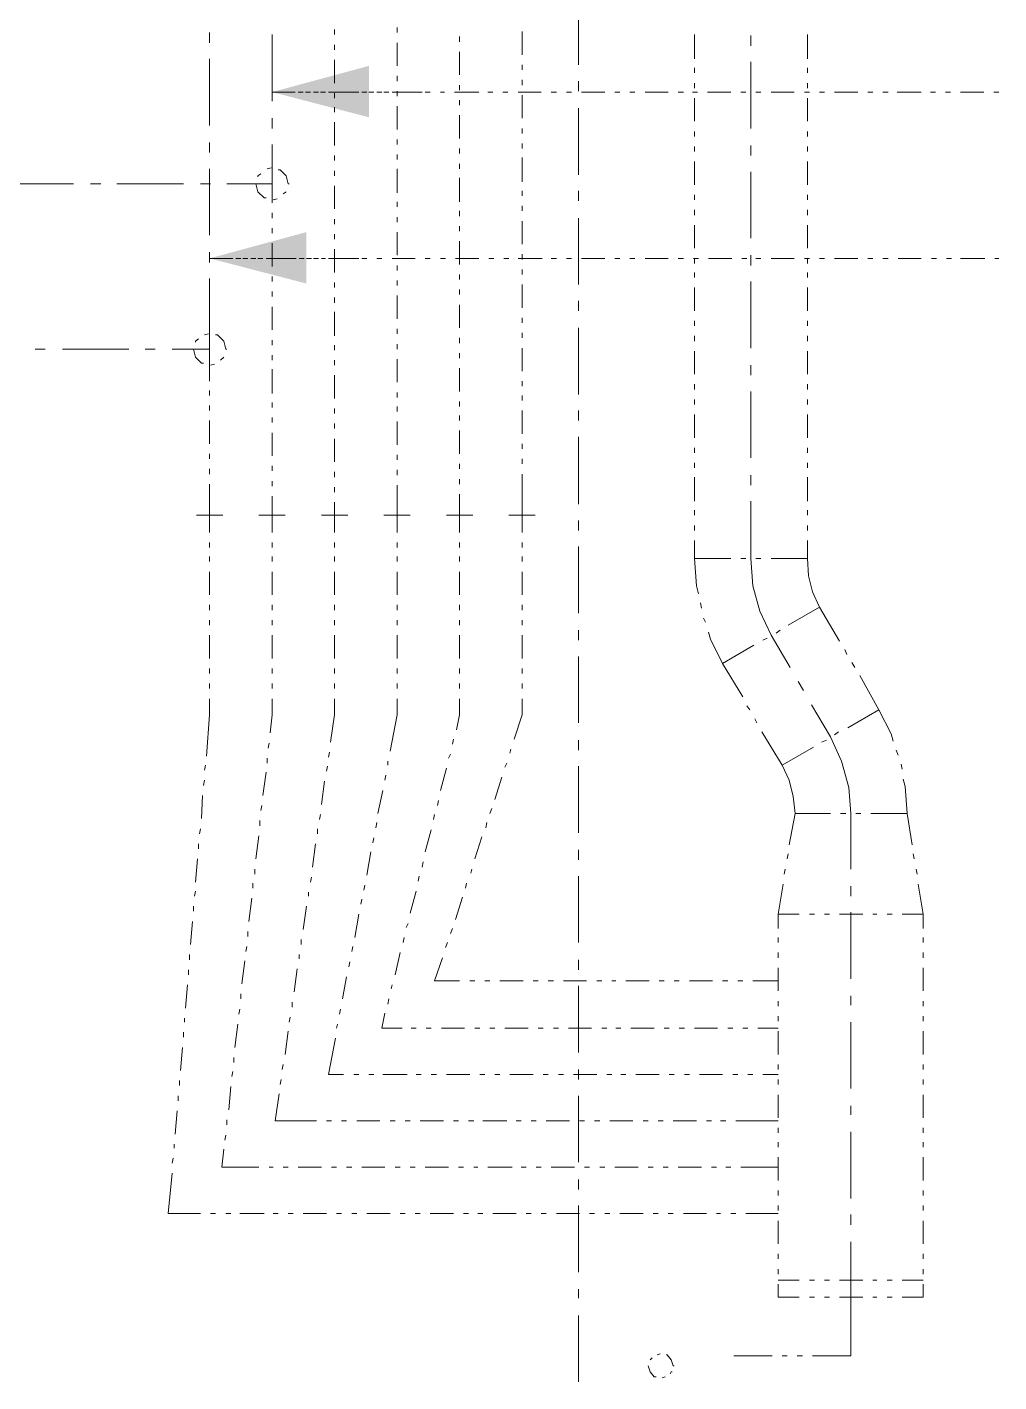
# Model space of a CAD drawing. Header units: millimetres. Extents: x 0 to 588, y 0 to 874.
# Drawn here: x 267.53 to 287.93, y 550.08 to 578.54 of the extents above; entities that cross this region are included whole.
import ezdxf

# ---------------------------------------------------------------- set-up
doc = ezdxf.new("R2010")
doc.units = ezdxf.units.MM
doc.layers.get('0').update_dxf_attribs({"lineweight": 18})

msp = doc.modelspace()

# ---------------------------------------------------------------- hatches: boundary and pattern name
for points in [[(272.669, 577.173), (274.701, 576.644), (274.701, 577.723)], [(271.357, 573.68), (273.389, 573.151), (273.389, 574.231)]]:
    msp.add_hatch(color=0).paths.add_polyline_path(points, flags=0)

# ---------------------------------------------------------------- linework, layer by layer
at = {"color": 0, "lineweight": 0}
for points in [[(279.104, 577.744), (279.104, 579.141)], [(271.357, 578.422), (271.357, 578.21)], [(272.669, 578.379), (272.669, 576.982)], [(273.981, 578.485), (273.981, 578.379)], [(275.294, 578.527), (275.294, 578.422)], [(276.606, 578.337), (276.606, 578.231)], [(277.918, 578.443), (277.918, 577.956)], [(281.538, 578.379), (281.538, 577.871)], [(282.723, 578.358), (282.723, 578.146)], [(283.909, 578.379), (283.909, 577.871)], [(273.981, 578.168), (273.981, 578.062)], [(275.294, 578.21), (275.294, 577.723)], [(276.606, 578.019), (276.606, 577.533)], [(271.357, 577.871), (271.357, 576.474)], [(273.981, 577.85), (273.981, 577.363)], [(277.918, 577.744), (277.918, 577.638)], [(282.723, 577.808), (282.723, 576.411)], [(275.294, 577.511), (275.294, 577.405)], [(277.918, 577.427), (277.918, 577.321)], [(281.538, 577.681), (281.538, 577.575)], [(283.909, 577.681), (283.909, 577.575)], [(273.156, 577.173), (272.669, 577.173)], [(272.669, 577.173), (273.008, 577.173)], [(273.219, 577.173), (273.325, 577.173)], [(273.473, 577.173), (273.368, 577.173)], [(273.537, 577.173), (273.643, 577.173)], [(273.791, 577.173), (273.685, 577.173)], [(273.854, 577.173), (274.341, 577.173)], [(273.981, 577.152), (273.981, 577.046)], [(274.489, 577.173), (274.002, 577.173)], [(274.553, 577.173), (274.659, 577.173)], [(274.807, 577.173), (274.701, 577.173)], [(274.87, 577.173), (274.976, 577.173)], [(275.124, 577.173), (275.019, 577.173)], [(275.188, 577.173), (275.675, 577.173)], [(275.294, 577.194), (275.294, 577.088)], [(275.823, 577.173), (275.315, 577.173)], [(275.886, 577.173), (275.992, 577.173)], [(276.204, 577.173), (276.288, 577.173)], [(276.5, 577.173), (277.008, 577.173)], [(276.606, 577.321), (276.606, 577.215)], [(277.199, 577.173), (277.305, 577.173)], [(277.516, 577.173), (277.622, 577.173)], [(277.834, 577.173), (278.32, 577.173)], [(278.532, 577.173), (278.638, 577.173)], [(278.85, 577.173), (278.955, 577.173)], [(279.104, 577.194), (279.104, 577.405)], [(279.167, 577.173), (279.654, 577.173)], [(279.866, 577.173), (279.971, 577.173)], [(280.183, 577.173), (280.289, 577.173)], [(280.501, 577.173), (280.988, 577.173)], [(281.199, 577.173), (281.305, 577.173)], [(281.495, 577.173), (281.601, 577.173)], [(281.538, 577.363), (281.538, 577.257)], [(281.813, 577.173), (282.3, 577.173)], [(282.512, 577.173), (282.617, 577.173)], [(282.829, 577.173), (282.935, 577.173)], [(283.147, 577.173), (283.633, 577.173)], [(283.845, 577.173), (283.951, 577.173)], [(283.909, 577.363), (283.909, 577.257)], [(284.163, 577.173), (284.268, 577.173)], [(284.48, 577.173), (284.967, 577.173)], [(285.178, 577.173), (285.284, 577.173)], [(285.496, 577.173), (285.602, 577.173)], [(285.792, 577.173), (286.3, 577.173)], [(286.491, 577.173), (286.597, 577.173)], [(286.808, 577.173), (286.914, 577.173)], [(287.126, 577.173), (287.613, 577.173)], [(287.824, 577.173), (287.93, 577.173)], [(275.294, 576.876), (275.294, 576.389)], [(276.606, 577.003), (276.606, 576.898)], [(277.918, 577.109), (277.918, 576.622)], [(281.538, 577.046), (281.538, 576.559)], [(283.909, 577.046), (283.909, 576.559)], [(272.669, 576.622), (272.669, 576.411)], [(273.981, 576.855), (273.981, 576.749)], [(276.606, 576.686), (276.606, 576.199)], [(279.104, 575.437), (279.104, 576.834)], [(273.981, 576.538), (273.981, 576.051)], [(277.918, 576.411), (277.918, 576.305)], [(281.538, 576.347), (281.538, 576.241)], [(283.909, 576.347), (283.909, 576.241)], [(271.357, 576.114), (271.357, 575.903)], [(272.669, 576.072), (272.669, 575.246)], [(275.294, 576.178), (275.294, 576.072)], [(277.918, 576.093), (277.918, 575.987)], [(281.538, 576.03), (281.538, 575.924)], [(282.723, 576.051), (282.723, 575.839)], [(283.909, 576.03), (283.909, 575.924)], [(273.981, 575.839), (273.981, 575.733)], [(275.294, 575.86), (275.294, 575.754)], [(276.606, 575.987), (276.606, 575.881)], [(277.918, 575.797), (277.918, 575.289)], [(271.357, 575.564), (271.357, 574.167)], [(272.436, 575.458), (272.373, 575.416), (272.373, 575.395)], [(272.648, 575.585), (272.563, 575.564)], [(273.008, 575.246), (272.965, 575.416), (272.838, 575.543), (272.796, 575.543)], [(273.981, 575.522), (273.981, 575.416)], [(275.294, 575.564), (275.294, 575.056)], [(276.606, 575.669), (276.606, 575.564)], [(281.538, 575.712), (281.538, 575.225)], [(282.723, 575.5), (282.723, 574.104)], [(283.909, 575.712), (283.909, 575.225)], [(267.102, 575.246), (268.499, 575.246)], [(268.859, 575.246), (269.071, 575.246)], [(269.409, 575.246), (270.806, 575.246)], [(271.166, 575.246), (271.378, 575.246)], [(271.716, 575.246), (272.669, 575.246)], [(272.33, 575.246), (272.373, 575.077), (272.5, 574.95), (272.542, 574.95)], [(272.669, 575.246), (272.669, 574.844)], [(273.008, 575.246), (273.029, 575.246)], [(273.981, 575.204), (273.981, 574.717)], [(276.606, 575.374), (276.606, 574.865)], [(272.69, 574.908), (272.775, 574.929)], [(272.902, 575.035), (272.965, 575.077)], [(275.294, 574.865), (275.294, 574.76)], [(277.918, 575.098), (277.918, 574.992)], [(279.104, 574.887), (279.104, 575.098)], [(281.538, 575.014), (281.538, 574.908)], [(283.909, 575.014), (283.909, 574.908)], [(272.669, 574.633), (272.669, 574.527)], [(276.606, 574.675), (276.606, 574.569)], [(277.918, 574.781), (277.918, 574.675)], [(281.538, 574.696), (281.538, 574.59)], [(283.909, 574.696), (283.909, 574.59)], [(272.669, 574.315), (272.669, 574.209)], [(273.981, 574.506), (273.981, 574.4)], [(275.294, 574.548), (275.294, 574.442)], [(276.606, 574.357), (276.606, 574.252)], [(277.918, 574.463), (277.918, 573.976)], [(279.104, 573.13), (279.104, 574.527)], [(281.538, 574.379), (281.538, 573.892)], [(283.909, 574.379), (283.909, 573.892)], [(273.981, 574.188), (273.981, 574.082)], [(275.294, 574.231), (275.294, 573.744)], [(276.606, 574.04), (276.606, 573.553)], [(271.357, 573.807), (271.357, 573.596)], [(272.669, 573.998), (272.669, 573.511)], [(273.981, 573.871), (273.981, 573.384)], [(277.918, 573.765), (277.918, 573.659)], [(282.723, 573.744), (282.723, 573.532)], [(271.844, 573.68), (271.357, 573.68)], [(271.357, 573.68), (271.695, 573.68)], [(271.907, 573.68), (272.013, 573.68)], [(272.161, 573.68), (272.055, 573.68)], [(272.224, 573.68), (272.33, 573.68)], [(272.478, 573.68), (272.373, 573.68)], [(272.542, 573.68), (273.029, 573.68)], [(273.177, 573.68), (272.69, 573.68)], [(273.24, 573.68), (273.346, 573.68)], [(273.495, 573.68), (273.389, 573.68)], [(273.537, 573.68), (273.643, 573.68)], [(273.791, 573.68), (273.706, 573.68)], [(273.854, 573.68), (274.341, 573.68)], [(274.489, 573.68), (274.002, 573.68)], [(274.553, 573.68), (274.659, 573.68)], [(274.87, 573.68), (274.976, 573.68)], [(275.188, 573.68), (275.675, 573.68)], [(275.294, 573.532), (275.294, 573.426)], [(275.886, 573.68), (275.992, 573.68)], [(276.204, 573.68), (276.31, 573.68)], [(276.521, 573.68), (277.008, 573.68)], [(277.22, 573.68), (277.326, 573.68)], [(277.537, 573.68), (277.643, 573.68)], [(277.834, 573.68), (278.342, 573.68)], [(277.918, 573.447), (277.918, 573.341)], [(278.532, 573.68), (278.638, 573.68)], [(278.85, 573.68), (278.955, 573.68)], [(279.167, 573.68), (279.654, 573.68)], [(279.866, 573.68), (279.971, 573.68)], [(280.183, 573.68), (280.289, 573.68)], [(280.501, 573.68), (280.988, 573.68)], [(281.199, 573.68), (281.305, 573.68)], [(281.517, 573.68), (281.623, 573.68)], [(281.538, 573.68), (281.538, 573.574)], [(281.834, 573.68), (282.321, 573.68)], [(282.533, 573.68), (282.639, 573.68)], [(282.829, 573.68), (282.935, 573.68)], [(283.147, 573.68), (283.633, 573.68)], [(283.845, 573.68), (283.951, 573.68)], [(283.909, 573.68), (283.909, 573.574)], [(284.163, 573.68), (284.268, 573.68)], [(284.48, 573.68), (284.967, 573.68)], [(285.178, 573.68), (285.284, 573.68)], [(285.496, 573.68), (285.602, 573.68)], [(285.813, 573.68), (286.3, 573.68)], [(286.512, 573.68), (286.618, 573.68)], [(286.829, 573.68), (286.935, 573.68)], [(287.126, 573.68), (287.634, 573.68)], [(287.846, 573.68), (287.93, 573.68)], [(271.357, 573.257), (271.357, 571.775)], [(272.669, 573.299), (272.669, 573.193)], [(273.981, 573.172), (273.981, 573.066)], [(275.294, 573.215), (275.294, 573.108)], [(276.606, 573.341), (276.606, 573.236)], [(281.538, 573.384), (281.538, 573.278)], [(282.723, 573.193), (282.723, 571.796)], [(283.909, 573.384), (283.909, 573.278)], [(272.669, 572.982), (272.669, 572.876)], [(275.294, 572.897), (275.294, 572.41)], [(276.606, 573.024), (276.606, 572.918)], [(277.918, 573.13), (277.918, 572.643)], [(281.538, 573.066), (281.538, 572.579)], [(283.909, 573.066), (283.909, 572.579)], [(272.669, 572.664), (272.669, 572.177)], [(273.981, 572.855), (273.981, 572.749)], [(276.606, 572.707), (276.606, 572.22)], [(279.104, 572.579), (279.104, 572.791)], [(273.981, 572.558), (273.981, 572.05)], [(277.918, 572.431), (277.918, 572.326)], [(281.538, 572.368), (281.538, 572.262)], [(283.909, 572.368), (283.909, 572.262)], [(271.336, 572.093), (271.251, 572.072)], [(271.695, 571.775), (271.653, 571.944), (271.526, 572.072), (271.484, 572.072)], [(275.294, 572.198), (275.294, 572.093)], [(277.918, 572.114), (277.918, 572.008)], [(279.104, 570.823), (279.104, 572.22)], [(281.538, 572.05), (281.538, 571.944)], [(283.909, 572.05), (283.909, 571.944)], [(267.695, 571.775), (267.906, 571.775)], [(268.266, 571.775), (269.663, 571.775)], [(270.002, 571.775), (270.214, 571.775)], [(270.574, 571.775), (271.357, 571.775)], [(271.018, 571.775), (271.06, 571.605), (271.187, 571.479), (271.23, 571.479)], [(271.124, 571.987), (271.06, 571.944), (271.06, 571.923)], [(271.357, 571.775), (271.357, 571.098)], [(271.695, 571.775), (271.716, 571.775)], [(272.669, 571.965), (272.669, 571.86)], [(273.981, 571.86), (273.981, 571.754)], [(275.294, 571.881), (275.294, 571.775)], [(276.606, 572.008), (276.606, 571.902)], [(277.918, 571.796), (277.918, 571.309)], [(271.378, 571.436), (271.462, 571.458)], [(271.589, 571.542), (271.653, 571.605)], [(272.669, 571.648), (272.669, 571.542)], [(273.981, 571.542), (273.981, 571.436)], [(275.294, 571.563), (275.294, 571.076)], [(276.606, 571.691), (276.606, 571.585)], [(281.538, 571.733), (281.538, 571.246)], [(283.909, 571.733), (283.909, 571.246)], [(272.669, 571.352), (272.669, 570.844)], [(273.981, 571.225), (273.981, 570.738)], [(276.606, 571.373), (276.606, 570.886)], [(282.723, 571.436), (282.723, 571.225)], [(271.357, 570.907), (271.357, 570.802)], [(277.918, 571.098), (277.918, 570.992)], [(281.538, 571.034), (281.538, 570.928)], [(282.723, 570.886), (282.723, 569.489)], [(283.909, 571.034), (283.909, 570.928)], [(272.669, 570.653), (272.669, 570.547)], [(275.294, 570.865), (275.294, 570.759)], [(276.606, 570.674), (276.606, 570.569)], [(277.918, 570.802), (277.918, 570.696)], [(281.538, 570.717), (281.538, 570.611)], [(283.909, 570.717), (283.909, 570.611)], [(271.357, 570.59), (271.357, 570.484)], [(272.669, 570.336), (272.669, 570.23)], [(273.981, 570.526), (273.981, 570.42)], [(275.294, 570.569), (275.294, 570.462)], [(276.606, 570.378), (276.606, 570.272)], [(277.918, 570.484), (277.918, 569.997)], [(279.104, 570.272), (279.104, 570.484)], [(281.538, 570.399), (281.538, 569.913)], [(283.909, 570.399), (283.909, 569.913)], [(271.357, 570.272), (271.357, 569.785)], [(273.981, 570.209), (273.981, 570.103)], [(275.294, 570.251), (275.294, 569.764)], [(276.606, 570.061), (276.606, 569.574)], [(272.669, 570.018), (272.669, 569.532)], [(273.981, 569.891), (273.981, 569.404)], [(277.918, 569.785), (277.918, 569.68)], [(279.104, 568.515), (279.104, 569.933)], [(271.357, 569.574), (271.357, 569.468)], [(275.294, 569.553), (275.294, 569.447)], [(277.918, 569.468), (277.918, 569.362)], [(281.538, 569.701), (281.538, 569.595)], [(283.909, 569.701), (283.909, 569.595)], [(271.357, 569.256), (271.357, 569.15)], [(272.669, 569.319), (272.669, 569.214)], [(273.981, 569.193), (273.981, 569.087)], [(275.294, 569.235), (275.294, 569.129)], [(276.606, 569.362), (276.606, 569.256)], [(281.538, 569.383), (281.538, 569.278)], [(283.909, 569.383), (283.909, 569.278)], [(271.357, 568.939), (271.357, 568.283)], [(272.669, 569.002), (272.669, 568.896)], [(275.294, 568.918), (275.294, 568.283)], [(276.606, 569.045), (276.606, 568.939)], [(277.918, 569.15), (277.918, 568.283)], [(281.538, 569.087), (281.538, 568.579)], [(282.723, 569.129), (282.723, 568.918)], [(283.909, 569.087), (283.909, 568.579)], [(272.669, 568.685), (272.669, 568.283)], [(273.981, 568.875), (273.981, 568.769)], [(276.606, 568.727), (276.606, 568.283)], [(273.981, 568.558), (273.981, 568.283)], [(281.538, 568.389), (281.538, 568.283)], [(282.723, 568.579), (282.723, 567.351)], [(283.909, 568.389), (283.909, 568.283)], [(271.082, 568.283), (271.632, 568.283)], [(271.357, 568.283), (271.357, 567.923)], [(272.394, 568.283), (272.944, 568.283)], [(272.669, 568.283), (272.669, 567.923)], [(273.706, 568.283), (274.257, 568.283)], [(273.981, 568.283), (273.981, 567.923)], [(275.019, 568.283), (275.569, 568.283)], [(275.294, 568.283), (275.294, 567.923)], [(276.331, 568.283), (276.881, 568.283)], [(276.606, 568.283), (276.606, 567.923)], [(277.643, 568.283), (278.193, 568.283)], [(277.918, 567.923), (277.918, 568.283)], [(279.104, 567.965), (279.104, 568.177)], [(281.538, 568.071), (281.538, 567.965)], [(283.909, 568.071), (283.909, 567.965)], [(281.538, 567.754), (281.538, 567.372)], [(283.909, 567.754), (283.909, 567.372)], [(271.357, 567.711), (271.357, 567.605)], [(272.669, 567.711), (272.669, 567.605)], [(273.981, 567.711), (273.981, 567.605)], [(275.294, 567.711), (275.294, 567.605)], [(276.606, 567.711), (276.606, 567.605)], [(277.918, 567.605), (277.918, 567.711)], [(279.104, 566.229), (279.104, 567.626)], [(271.357, 567.415), (271.357, 567.309)], [(272.669, 567.415), (272.669, 567.309)], [(273.981, 567.415), (273.981, 567.309)], [(275.294, 567.415), (275.294, 567.309)], [(276.606, 567.415), (276.606, 567.309)], [(277.918, 567.309), (277.918, 567.415)], [(281.538, 567.372), (282.3, 567.372)], [(281.538, 567.372), (281.58, 566.801), (281.623, 566.632)], [(282.512, 567.372), (282.617, 567.372)], [(282.723, 567.372), (282.765, 566.801), (282.914, 566.272), (283.147, 565.764)], [(282.829, 567.372), (282.935, 567.372)], [(283.147, 567.372), (283.909, 567.372)], [(283.909, 567.372), (283.93, 567.013), (284.014, 566.674), (284.163, 566.356)], [(271.357, 567.097), (271.357, 566.611)], [(272.669, 567.097), (272.669, 566.611)], [(273.981, 567.097), (273.981, 566.611)], [(275.294, 567.097), (275.294, 566.611)], [(276.606, 567.097), (276.606, 566.611)], [(277.918, 566.611), (277.918, 567.097)], [(271.357, 566.399), (271.357, 566.293)], [(272.669, 566.399), (272.669, 566.293)], [(273.981, 566.399), (273.981, 566.293)], [(275.294, 566.399), (275.294, 566.293)], [(276.606, 566.399), (276.606, 566.293)], [(277.918, 566.293), (277.918, 566.399)], [(281.665, 566.441), (281.686, 566.335)], [(284.163, 566.356), (283.506, 565.976)], [(284.586, 565.637), (284.163, 566.356)], [(271.357, 566.081), (271.357, 565.976)], [(272.669, 566.081), (272.669, 565.976)], [(273.981, 566.081), (273.981, 565.976)], [(275.294, 566.081), (275.294, 565.976)], [(276.606, 566.081), (276.606, 565.976)], [(277.918, 565.976), (277.918, 566.081)], [(281.728, 566.124), (281.771, 566.039)], [(271.357, 565.764), (271.357, 565.277)], [(272.669, 565.764), (272.669, 565.277)], [(273.981, 565.764), (273.981, 565.277)], [(275.294, 565.764), (275.294, 565.277)], [(276.606, 565.764), (276.606, 565.277)], [(277.918, 565.277), (277.918, 565.764)], [(279.104, 565.658), (279.104, 565.87)], [(281.834, 565.827), (281.877, 565.679), (282.13, 565.171)], [(283.549, 565.086), (283.147, 565.764)], [(283.337, 565.87), (283.252, 565.806)], [(282.787, 565.552), (282.13, 565.171)], [(283.062, 565.7), (282.977, 565.658)], [(279.104, 563.922), (279.104, 565.319)], [(284.734, 565.362), (284.692, 565.467)], [(284.903, 565.086), (284.84, 565.192)], [(271.357, 565.065), (271.357, 564.96)], [(272.669, 565.065), (272.669, 564.96)], [(273.981, 565.065), (273.981, 564.96)], [(275.294, 565.065), (275.294, 564.96)], [(276.606, 565.065), (276.606, 564.96)], [(277.918, 564.96), (277.918, 565.065)], [(282.554, 564.473), (282.13, 565.171)], [(285.411, 564.197), (285.009, 564.917)], [(271.357, 564.748), (271.357, 564.642)], [(272.669, 564.748), (272.669, 564.642)], [(273.981, 564.748), (273.981, 564.642)], [(275.294, 564.748), (275.294, 564.642)], [(276.606, 564.748), (276.606, 564.642)], [(277.918, 564.642), (277.918, 564.748)], [(283.824, 564.6), (283.718, 564.79)], [(271.357, 564.43), (271.357, 564.092)], [(272.669, 564.43), (272.669, 564.092)], [(273.981, 564.43), (273.981, 564.092)], [(275.294, 564.43), (275.294, 564.092)], [(276.606, 564.43), (276.606, 564.092)], [(277.918, 564.092), (277.918, 564.43)], [(271.357, 564.092), (271.293, 563.224)], [(272.627, 563.711), (272.669, 564.092)], [(273.897, 563.52), (273.981, 564.092)], [(275.146, 563.33), (275.294, 564.092)], [(276.543, 563.774), (276.606, 564.092)], [(277.749, 563.583), (277.918, 564.092)], [(282.702, 564.197), (282.639, 564.282)], [(284.395, 563.626), (283.993, 564.303)], [(284.755, 563.817), (285.411, 564.197)], [(285.708, 563.541), (285.665, 563.689), (285.411, 564.197)], [(282.85, 563.922), (282.808, 564.007)], [(272.584, 563.393), (272.606, 563.499)], [(276.458, 563.478), (276.479, 563.583)], [(279.104, 563.351), (279.104, 563.562)], [(283.379, 563.033), (282.956, 563.732)], [(284.205, 563.52), (284.311, 563.562)], [(284.819, 562.017), (284.776, 562.568), (284.628, 563.118), (284.395, 563.626)], [(284.48, 563.668), (284.565, 563.732)], [(273.854, 563.203), (273.875, 563.308)], [(276.373, 563.182), (276.416, 563.266)], [(277.664, 563.287), (277.685, 563.372)], [(283.379, 563.033), (284.036, 563.414)], [(285.813, 563.245), (285.771, 563.351)], [(271.272, 563.033), (271.251, 562.928)], [(272.563, 563.076), (272.563, 563.182)], [(273.812, 562.906), (273.833, 563.012)], [(275.103, 563.033), (275.103, 563.118)], [(276.204, 562.504), (276.331, 562.969)], [(277.558, 562.991), (277.601, 563.076)], [(279.104, 561.615), (279.104, 563.012)], [(283.654, 562.017), (283.612, 562.377), (283.527, 562.716), (283.379, 563.033)], [(285.898, 562.949), (285.877, 563.054)], [(271.251, 562.716), (271.23, 562.61)], [(272.478, 562.398), (272.542, 562.885)], [(273.706, 562.208), (273.77, 562.695)], [(275.04, 562.716), (275.061, 562.822)], [(277.347, 562.314), (277.495, 562.779)], [(286.004, 562.017), (285.962, 562.589), (285.919, 562.737)], [(271.209, 562.398), (271.187, 561.911)], [(274.892, 562.017), (274.997, 562.504)], [(272.436, 562.08), (272.457, 562.187)], [(276.14, 562.187), (276.161, 562.293)], [(277.241, 562.017), (277.283, 562.123)], [(272.415, 561.763), (272.415, 561.869)], [(273.664, 561.89), (273.685, 561.996)], [(274.849, 561.721), (274.87, 561.827)], [(276.056, 561.89), (276.077, 561.996)], [(277.156, 561.721), (277.178, 561.827)], [(283.654, 562.017), (283.527, 561.361)], [(283.654, 562.017), (284.395, 562.017)], [(283.654, 562.017), (284.395, 562.017)], [(283.654, 562.017), (284.395, 562.017)], [(283.654, 562.017), (284.395, 562.017)], [(284.607, 562.017), (284.713, 562.017)], [(284.607, 562.017), (284.713, 562.017)], [(284.607, 562.017), (284.713, 562.017)], [(284.607, 562.017), (284.713, 562.017)], [(284.819, 562.017), (284.819, 560.853)], [(284.925, 562.017), (285.03, 562.017)], [(284.925, 562.017), (285.03, 562.017)], [(284.925, 562.017), (285.03, 562.017)], [(284.925, 562.017), (285.03, 562.017)], [(285.242, 562.017), (286.004, 562.017)], [(285.242, 562.017), (286.004, 562.017)], [(285.242, 562.017), (286.004, 562.017)], [(285.242, 562.017), (286.004, 562.017)], [(286.004, 562.017), (286.11, 561.361)], [(271.166, 561.7), (271.145, 561.594)], [(272.33, 561.065), (272.394, 561.551)], [(273.622, 561.594), (273.622, 561.7)], [(274.786, 561.404), (274.807, 561.509)], [(275.886, 561.213), (276.013, 561.679)], [(276.923, 561.065), (277.072, 561.53)], [(271.124, 561.382), (271.124, 561.277)], [(273.516, 560.895), (273.579, 561.382)], [(274.659, 560.726), (274.743, 561.213)], [(279.104, 561.044), (279.104, 561.255)], [(271.103, 561.065), (271.06, 560.578)], [(275.823, 560.895), (275.844, 561.001)], [(283.506, 561.171), (283.485, 561.065)], [(286.131, 561.171), (286.152, 561.065)], [(272.309, 560.747), (272.309, 560.853)], [(273.473, 560.578), (273.495, 560.684)], [(275.738, 560.599), (275.759, 560.705)], [(276.839, 560.769), (276.86, 560.853)], [(279.104, 559.308), (279.104, 560.705)], [(283.443, 560.853), (283.422, 560.747)], [(286.195, 560.853), (286.216, 560.747)], [(271.06, 560.388), (271.039, 560.282)], [(272.267, 560.451), (272.267, 560.557)], [(273.431, 560.282), (273.431, 560.366)], [(274.595, 560.408), (274.616, 560.514)], [(275.569, 559.922), (275.696, 560.388)], [(276.733, 560.451), (276.754, 560.557)], [(283.401, 560.536), (283.295, 559.901)], [(284.819, 560.493), (284.819, 560.282)], [(286.237, 560.536), (286.343, 559.901)], [(271.018, 560.07), (271.018, 559.964)], [(272.182, 559.753), (272.246, 560.239)], [(273.325, 559.583), (273.389, 560.07)], [(274.532, 560.112), (274.553, 560.218)], [(276.521, 559.794), (276.67, 560.26)], [(274.405, 559.414), (274.489, 559.901)], [(283.295, 559.901), (283.295, 559.604)], [(283.295, 559.901), (283.739, 559.901)], [(283.951, 559.901), (284.057, 559.901)], [(284.268, 559.901), (284.374, 559.901)], [(284.586, 559.901), (285.073, 559.901)], [(284.819, 559.943), (284.819, 558.546)], [(285.284, 559.901), (285.369, 559.901)], [(285.581, 559.901), (285.687, 559.901)], [(285.898, 559.901), (286.343, 559.901)], [(286.343, 559.901), (286.343, 559.604)], [(270.997, 559.753), (270.954, 559.265)], [(272.161, 559.435), (272.161, 559.541)], [(275.484, 559.625), (275.526, 559.71)], [(276.416, 559.499), (276.458, 559.604)], [(272.119, 559.117), (272.14, 559.223)], [(273.283, 559.265), (273.283, 559.371)], [(274.341, 559.117), (274.362, 559.223)], [(275.421, 559.308), (275.442, 559.414)], [(276.31, 559.202), (276.352, 559.308)], [(283.295, 559.414), (283.295, 559.308)], [(286.343, 559.414), (286.343, 559.308)], [(270.933, 559.054), (270.933, 558.948)], [(272.034, 558.44), (272.098, 558.927)], [(273.24, 558.969), (273.24, 559.054)], [(275.251, 558.631), (275.357, 559.096)], [(276.077, 558.504), (276.246, 558.99)], [(279.104, 558.736), (279.104, 558.948)], [(283.295, 559.096), (283.295, 558.99)], [(286.343, 559.096), (286.343, 558.99)], [(270.912, 558.736), (270.912, 558.631)], [(273.135, 558.271), (273.198, 558.758)], [(274.278, 558.8), (274.299, 558.905)], [(283.295, 558.779), (283.295, 558.292)], [(286.343, 558.779), (286.343, 558.292)], [(270.891, 558.419), (270.849, 557.932)], [(274.151, 558.123), (274.235, 558.588)], [(275.167, 558.334), (275.188, 558.419)], [(276.606, 558.504), (276.077, 558.504)], [(276.923, 558.504), (276.818, 558.504)], [(277.241, 558.504), (277.135, 558.504)], [(277.94, 558.504), (277.453, 558.504)], [(278.257, 558.504), (278.151, 558.504)], [(278.575, 558.504), (278.469, 558.504)], [(279.273, 558.504), (278.786, 558.504)], [(279.104, 557.001), (279.104, 558.398)], [(279.591, 558.504), (279.485, 558.504)], [(279.887, 558.504), (279.802, 558.504)], [(280.585, 558.504), (280.099, 558.504)], [(280.903, 558.504), (280.797, 558.504)], [(281.22, 558.504), (281.115, 558.504)], [(281.919, 558.504), (281.432, 558.504)], [(282.236, 558.504), (282.13, 558.504)], [(282.554, 558.504), (282.448, 558.504)], [(283.295, 558.504), (282.765, 558.504)], [(272.013, 558.123), (272.013, 558.229)], [(275.103, 558.017), (275.124, 558.123)], [(283.295, 558.08), (283.295, 557.975)], [(284.819, 558.186), (284.819, 557.996)], [(286.343, 558.08), (286.343, 557.975)], [(271.971, 557.805), (271.992, 557.911)], [(273.092, 557.953), (273.092, 558.059)], [(274.087, 557.805), (274.108, 557.911)], [(274.976, 557.509), (275.04, 557.826)], [(270.827, 557.721), (270.827, 557.636)], [(271.886, 557.107), (271.949, 557.593)], [(273.029, 557.636), (273.05, 557.742)], [(274.024, 557.509), (274.045, 557.593)], [(274.976, 557.509), (275.399, 557.509)], [(275.59, 557.509), (275.696, 557.509)], [(275.908, 557.509), (276.013, 557.509)], [(276.225, 557.509), (276.712, 557.509)], [(276.923, 557.509), (277.029, 557.509)], [(277.241, 557.509), (277.347, 557.509)], [(277.558, 557.509), (278.045, 557.509)], [(278.257, 557.509), (278.363, 557.509)], [(278.575, 557.509), (278.68, 557.509)], [(278.892, 557.509), (279.379, 557.509)], [(279.591, 557.509), (279.696, 557.509)], [(279.887, 557.509), (279.993, 557.509)], [(280.204, 557.509), (280.691, 557.509)], [(280.903, 557.509), (281.009, 557.509)], [(281.22, 557.509), (281.326, 557.509)], [(281.538, 557.509), (282.025, 557.509)], [(282.236, 557.509), (282.342, 557.509)], [(282.554, 557.509), (282.66, 557.509)], [(282.871, 557.509), (283.295, 557.509)], [(283.295, 557.762), (283.295, 557.657)], [(284.819, 557.636), (284.819, 556.239)], [(286.343, 557.762), (286.343, 557.657)], [(270.806, 557.424), (270.806, 557.318)], [(272.944, 556.958), (273.008, 557.445)], [(273.854, 556.535), (274.002, 557.297)], [(283.295, 557.445), (283.295, 556.958)], [(286.343, 557.445), (286.343, 556.958)], [(270.785, 557.107), (270.743, 556.619)], [(271.865, 556.789), (271.865, 556.895)], [(272.881, 556.641), (272.902, 556.747)], [(283.295, 556.747), (283.295, 556.641)], [(286.343, 556.747), (286.343, 556.641)], [(270.722, 556.408), (270.722, 556.302)], [(271.822, 556.493), (271.844, 556.599)], [(272.838, 556.323), (272.86, 556.429)], [(273.854, 556.535), (274.172, 556.535)], [(274.384, 556.535), (274.489, 556.535)], [(274.701, 556.535), (274.807, 556.535)], [(274.997, 556.535), (275.505, 556.535)], [(275.696, 556.535), (275.802, 556.535)], [(276.013, 556.535), (276.119, 556.535)], [(276.331, 556.535), (276.818, 556.535)], [(277.029, 556.535), (277.135, 556.535)], [(277.347, 556.535), (277.453, 556.535)], [(277.664, 556.535), (278.151, 556.535)], [(278.363, 556.535), (278.469, 556.535)], [(278.68, 556.535), (278.786, 556.535)], [(278.998, 556.535), (279.485, 556.535)], [(279.104, 556.429), (279.104, 556.641)], [(279.696, 556.535), (279.802, 556.535)], [(279.993, 556.535), (280.099, 556.535)], [(280.31, 556.535), (280.797, 556.535)], [(281.009, 556.535), (281.115, 556.535)], [(281.326, 556.535), (281.432, 556.535)], [(281.644, 556.535), (282.13, 556.535)], [(282.342, 556.535), (282.448, 556.535)], [(282.66, 556.535), (282.765, 556.535)], [(282.977, 556.535), (283.295, 556.535)], [(283.295, 556.429), (283.295, 556.323)], [(286.343, 556.429), (286.343, 556.323)], [(270.7, 556.09), (270.7, 555.985)], [(271.759, 555.794), (271.801, 556.281)], [(272.733, 555.561), (272.817, 556.133)], [(279.104, 554.694), (279.104, 556.09)], [(283.295, 556.112), (283.295, 555.625)], [(286.343, 556.112), (286.343, 555.625)], [(284.819, 555.879), (284.819, 555.688)], [(270.679, 555.773), (270.637, 555.286)], [(271.716, 555.477), (271.716, 555.583)], [(272.733, 555.561), (273.6, 555.561)], [(273.812, 555.561), (273.918, 555.561)], [(274.13, 555.561), (274.235, 555.561)], [(274.447, 555.561), (274.934, 555.561)], [(275.146, 555.561), (275.251, 555.561)], [(275.463, 555.561), (275.569, 555.561)], [(275.781, 555.561), (276.267, 555.561)], [(276.479, 555.561), (276.585, 555.561)], [(276.796, 555.561), (276.902, 555.561)], [(277.093, 555.561), (277.601, 555.561)], [(277.791, 555.561), (277.897, 555.561)], [(278.109, 555.561), (278.215, 555.561)], [(278.426, 555.561), (278.913, 555.561)], [(279.125, 555.561), (279.231, 555.561)], [(279.442, 555.561), (279.548, 555.561)], [(279.76, 555.561), (280.247, 555.561)], [(280.458, 555.561), (280.564, 555.561)], [(280.776, 555.561), (280.882, 555.561)], [(281.093, 555.561), (281.58, 555.561)], [(281.792, 555.561), (281.898, 555.561)], [(282.088, 555.561), (282.194, 555.561)], [(282.406, 555.561), (283.295, 555.561)], [(271.674, 555.159), (271.695, 555.265)], [(283.295, 555.413), (283.295, 555.308)], [(284.819, 555.329), (284.819, 553.932)], [(286.343, 555.413), (286.343, 555.308)], [(270.616, 555.075), (270.616, 554.99)], [(271.611, 554.587), (271.653, 554.969)], [(283.295, 555.117), (283.295, 555.011)], [(286.343, 555.117), (286.343, 555.011)], [(270.595, 554.778), (270.574, 554.672)], [(283.295, 554.799), (283.295, 554.313)], [(286.343, 554.799), (286.343, 554.313)], [(270.574, 554.461), (270.489, 553.614)], [(271.611, 554.587), (272.394, 554.587)], [(272.606, 554.587), (272.69, 554.587)], [(272.902, 554.587), (273.008, 554.587)], [(273.219, 554.587), (273.706, 554.587)], [(273.918, 554.587), (274.024, 554.587)], [(274.235, 554.587), (274.341, 554.587)], [(274.553, 554.587), (275.04, 554.587)], [(275.251, 554.587), (275.357, 554.587)], [(275.569, 554.587), (275.675, 554.587)], [(275.886, 554.587), (276.373, 554.587)], [(276.585, 554.587), (276.691, 554.587)], [(276.902, 554.587), (276.987, 554.587)], [(277.199, 554.587), (277.707, 554.587)], [(277.897, 554.587), (278.003, 554.587)], [(278.215, 554.587), (278.32, 554.587)], [(278.532, 554.587), (279.019, 554.587)], [(279.231, 554.587), (279.337, 554.587)], [(279.548, 554.587), (279.654, 554.587)], [(279.866, 554.587), (280.353, 554.587)], [(280.564, 554.587), (280.67, 554.587)], [(280.882, 554.587), (280.988, 554.587)], [(281.199, 554.587), (281.686, 554.587)], [(281.898, 554.587), (282.003, 554.587)], [(282.194, 554.587), (282.3, 554.587)], [(282.512, 554.587), (283.295, 554.587)], [(279.104, 554.122), (279.104, 554.334)], [(283.295, 554.101), (283.295, 553.995)], [(286.343, 554.101), (286.343, 553.995)], [(270.489, 553.614), (271.166, 553.614)], [(271.378, 553.614), (271.484, 553.614)], [(271.695, 553.614), (271.801, 553.614)], [(271.992, 553.614), (272.5, 553.614)], [(272.69, 553.614), (272.796, 553.614)], [(273.008, 553.614), (273.113, 553.614)], [(273.325, 553.614), (273.812, 553.614)], [(274.024, 553.614), (274.13, 553.614)], [(274.341, 553.614), (274.447, 553.614)], [(274.659, 553.614), (275.146, 553.614)], [(275.357, 553.614), (275.463, 553.614)], [(275.675, 553.614), (275.781, 553.614)], [(275.992, 553.614), (276.479, 553.614)], [(276.691, 553.614), (276.796, 553.614)], [(276.987, 553.614), (277.093, 553.614)], [(277.305, 553.614), (277.791, 553.614)], [(278.003, 553.614), (278.109, 553.614)], [(278.32, 553.614), (278.426, 553.614)], [(278.638, 553.614), (279.125, 553.614)], [(279.104, 552.386), (279.104, 553.784)], [(279.337, 553.614), (279.442, 553.614)], [(279.654, 553.614), (279.76, 553.614)], [(279.971, 553.614), (280.458, 553.614)], [(280.67, 553.614), (280.776, 553.614)], [(280.988, 553.614), (281.093, 553.614)], [(281.305, 553.614), (281.792, 553.614)], [(282.003, 553.614), (282.088, 553.614)], [(282.3, 553.614), (282.406, 553.614)], [(282.617, 553.614), (283.295, 553.614)], [(283.295, 553.784), (283.295, 553.678)], [(284.819, 553.593), (284.819, 553.381)], [(286.343, 553.784), (286.343, 553.678)], [(283.295, 553.466), (283.295, 552.979)], [(286.343, 553.466), (286.343, 552.979)], [(284.819, 553.021), (284.819, 551.857)], [(283.295, 552.768), (283.295, 552.662)], [(286.343, 552.768), (286.343, 552.662)], [(283.295, 552.45), (283.295, 552.344)], [(286.343, 552.45), (286.343, 552.344)], [(283.739, 552.217), (283.295, 552.217)], [(283.295, 552.133), (283.295, 551.857)], [(284.057, 552.217), (283.951, 552.217)], [(284.374, 552.217), (284.268, 552.217)], [(285.073, 552.217), (284.586, 552.217)], [(285.369, 552.217), (285.284, 552.217)], [(285.687, 552.217), (285.581, 552.217)], [(286.343, 552.217), (285.898, 552.217)], [(286.343, 552.133), (286.343, 551.857)], [(279.104, 551.836), (279.104, 552.026)], [(283.739, 551.857), (283.295, 551.857)], [(284.057, 551.857), (283.951, 551.857)], [(284.374, 551.857), (284.268, 551.857)], [(285.073, 551.857), (284.586, 551.857)], [(284.819, 551.857), (284.819, 550.63)], [(285.369, 551.857), (285.284, 551.857)], [(285.687, 551.857), (285.581, 551.857)], [(286.343, 551.857), (285.898, 551.857)], [(279.104, 550.079), (279.104, 551.476)], [(280.564, 550.418), (280.606, 550.291), (280.691, 550.185), (280.733, 550.185)], [(280.649, 550.587), (280.606, 550.545)], [(280.818, 550.672), (280.755, 550.651)], [(281.093, 550.418), (281.051, 550.545), (280.966, 550.651), (280.945, 550.651)], [(281.093, 550.418), (281.115, 550.418)], [(282.363, 550.63), (283.168, 550.63)], [(283.379, 550.63), (283.485, 550.63)], [(283.697, 550.63), (283.803, 550.63)], [(284.014, 550.63), (284.819, 550.63)], [(280.861, 550.164), (280.924, 550.185)], [(281.03, 550.249), (281.051, 550.291), (281.072, 550.291)]]:
    msp.add_lwpolyline(points, dxfattribs=at)

doc.saveas('drawing.dxf')
